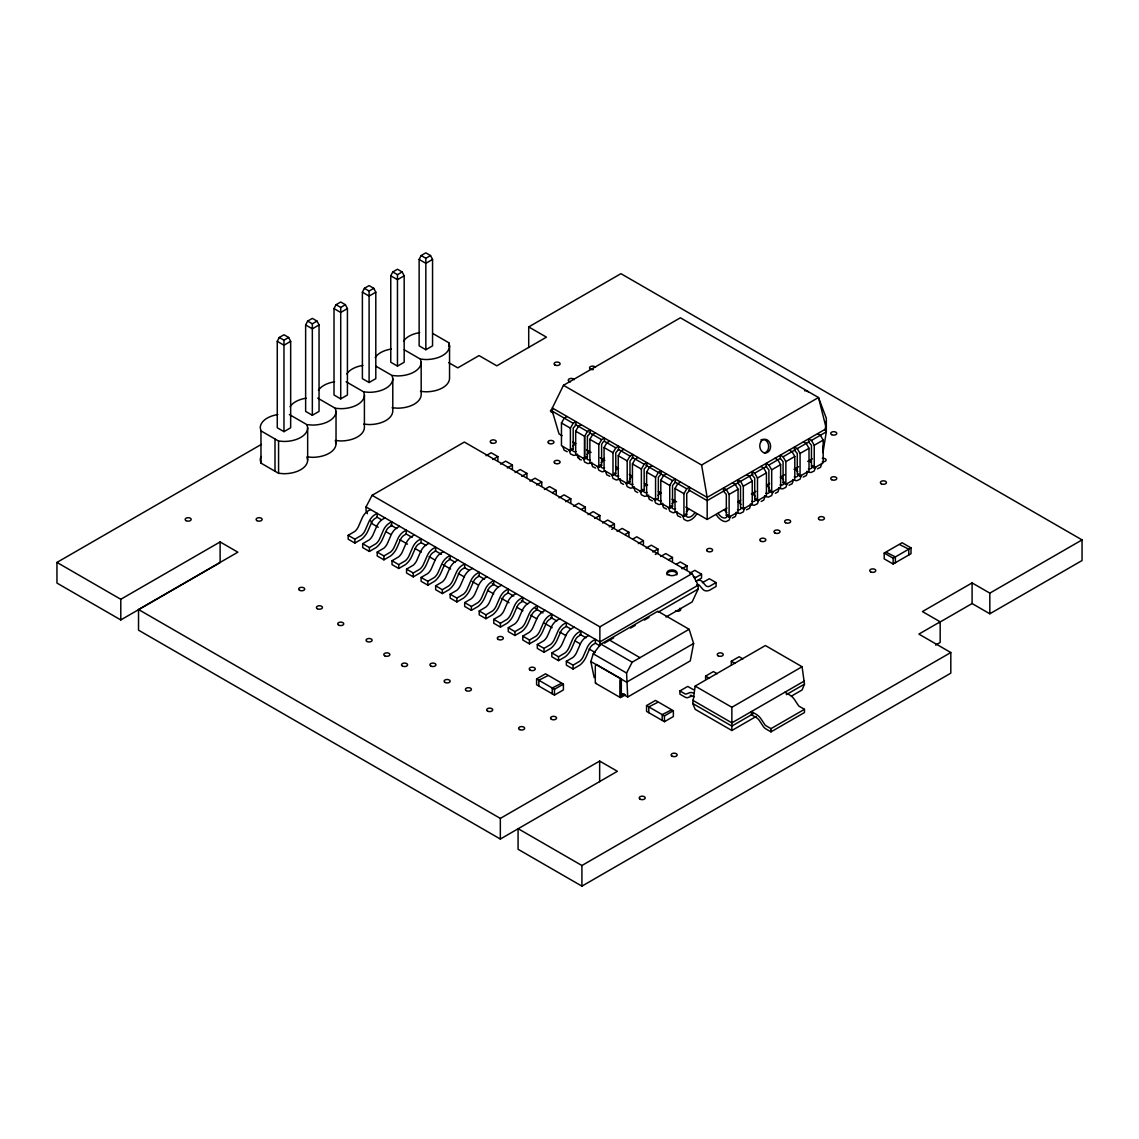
<?xml version="1.0" encoding="UTF-8"?>
<svg xmlns="http://www.w3.org/2000/svg" width="1139" height="1139" viewBox="0 0 1139 1139"><rect width="100%" height="100%" fill="white"/><g stroke="black" fill="none" stroke-linecap="round" stroke-linejoin="round"><path stroke-width="1.5" d="M825.12 430.328L826.316 421.53M562.068 435.682L559.021 433.916L552.315 411.222L552.315 407.99L563.478 385.295L680.382 317.795L818.5 397.525L826.316 418.298L826.316 431.838L822.956 452.61L822.956 446.161M756.282 716.403L731.864 730.498L695.16 709.312L692.768 703.503L695.16 686.091L765.38 645.542L802.084 666.742L804.476 684.155L802.084 689.963L791.391 696.128M594.188 677.662L590.828 661.545L593.262 653.8L600.879 644.119L657.858 611.23L689.138 629.283L693.608 643.478L690.262 660.891L627.703 697.011L621.609 693.494M730.455 516.337L729.088 520.124L725.999 521.605A12.088 6.976 60 0 1 717.883 516.921L716.16 514.515M736.719 512.721L735.353 516.508L732.263 518.003M744.65 508.151L743.283 511.924L740.193 513.418A12.088 6.976 60 0 1 736.136 512.265M750.9 504.534L749.533 508.321L746.444 509.802M758.83 499.95L757.463 503.737L754.374 505.232A12.088 6.976 60 0 1 750.316 504.064M765.095 496.348L763.728 500.121L761.151 501.487M773.025 491.763L771.658 495.55L768.569 497.031A12.088 6.976 60 0 1 764.511 495.878M779.275 488.147L777.909 491.934L775.346 493.301M787.22 483.577L785.839 487.35L782.764 488.845A12.088 6.976 60 0 1 778.692 487.677M793.47 479.96L792.103 483.748L789.014 485.228M801.4 475.376L800.034 479.163L796.944 480.658A12.088 6.976 60 0 1 792.886 479.491M807.651 471.774L806.284 475.547L803.194 477.042M815.595 467.189L814.214 470.977L811.139 472.457A12.088 6.976 60 0 1 807.067 471.304M821.845 463.573L820.479 467.36L817.389 468.855M367.384 513.675L366.046 510.813L366.046 506.94L372.097 495.323L464.356 442.06L692.128 573.572L698.179 585.175L698.179 589.048L692.128 601.947L665.988 617.039M627.703 697.011L626.578 673.035L632.159 662.186L689.138 629.283M277.261 341.344L279.269 337.471L283.967 334.766L288.651 337.471L290.659 341.344L290.659 427.78L283.967 431.653L277.261 427.78L277.261 341.344L283.967 345.217L290.659 341.344M305.636 324.957L307.644 321.098L312.342 318.379L317.026 321.098L319.048 324.957L319.048 411.393L312.342 415.265L305.636 411.393L305.636 324.957L312.342 328.829L319.048 324.957M334.012 308.584L336.019 304.711L340.718 302.006L345.402 304.711L347.423 308.584L347.423 395.005L340.718 398.878L334.012 395.005L334.012 308.584L340.718 312.456L347.423 308.584M362.387 292.196L364.395 288.324L369.093 285.618L373.777 288.324L375.799 292.196L375.799 378.632L369.093 382.505L362.387 378.632L362.387 292.196L369.093 296.069L375.799 292.196M390.762 275.809L392.77 271.95L397.468 269.231L402.167 271.95L404.174 275.809L404.174 362.245L397.468 366.117L390.762 362.245L390.762 275.809L397.468 279.681L404.174 275.809M419.138 259.436L421.145 255.563L425.844 252.858L430.542 255.563L432.549 259.436L432.549 345.857L425.844 349.73L419.138 345.857L419.138 259.436L425.844 263.308L432.549 259.436M570.397 450.859L570.397 428.15L573.188 423.309L575.978 421.701L575.978 424.918L573.188 428.15L573.188 449.236L570.397 450.859L561.456 445.691L561.456 422.982L564.246 418.155L567.051 416.532M587.411 457.408L584.592 459.045L575.651 453.892L575.679 431.154L578.47 426.328M587.382 436.337L590.201 433.091L590.201 429.873L587.382 431.496M609.65 441.092L606.845 442.701L604.054 447.542L604.054 470.25L612.996 475.404L615.786 473.796L615.786 452.71L618.577 449.478L618.577 446.26L615.786 447.869L604.439 441.32L603.001 442.089L601.606 444.509L601.606 465.609L598.801 467.218L589.874 462.064L589.874 439.355L592.664 434.514L595.455 432.905M598.801 467.218L598.801 444.509L601.606 439.668L604.396 438.059L604.396 441.291M612.996 475.404L612.996 452.71L615.786 447.869M627.19 483.605L627.19 460.896L629.981 456.056L632.771 454.447L632.771 457.664L629.981 460.896L629.981 481.982L627.19 483.605L618.249 478.437L618.249 455.742L621.04 450.902L623.83 449.279M641.371 491.792L641.371 469.083L644.161 464.256L646.952 462.633L646.952 465.865L644.161 469.083L644.161 490.183L641.371 491.792L632.43 486.638L632.43 463.929L635.235 459.088L638.025 457.479M655.566 499.978L655.566 477.284L658.356 472.443L661.147 470.834L661.147 474.052L658.356 477.284L658.356 498.369L655.566 499.978L646.625 494.824L646.625 472.116L649.415 467.275L652.206 465.666M669.746 508.179L669.746 485.47L672.537 480.63L675.342 479.021L675.342 482.238L672.537 485.47L672.537 506.556L669.746 508.179L660.805 503.011L660.805 480.316L663.61 475.476L666.4 473.867M683.941 516.366L683.941 493.657L686.732 488.83L689.522 487.207L689.522 490.439L686.732 493.657L686.732 514.757L683.941 516.366L675 511.212L675 488.503L677.79 483.662L680.581 482.053M696.897 513.76L695.174 516.166A12.088 6.976 -60 0 1 687.059 520.865L683.97 519.37L682.603 515.597M279.269 337.471L283.967 340.191L288.651 337.471M307.644 321.098L312.342 323.803L317.026 321.098M336.019 304.711L340.718 307.416L345.402 304.711M364.395 288.324L369.093 291.043L373.777 288.324M392.77 271.95L397.468 274.656L402.167 271.95M421.145 255.563L425.844 258.268L430.542 255.563M138.531 609.522L500.334 818.4L599.655 761.066L617.381 771.302L500.334 839.044L138.531 630.166L138.531 609.522L237.852 552.187L220.112 541.936L220.112 562.581L120.791 619.929L56.95 583.068L56.95 562.424L261.372 444.395M528.71 347.552L528.71 326.921L620.926 273.673L1082.05 539.9L1082.05 560.53L989.819 613.779L972.094 603.542L938.992 622.649M56.95 562.424L120.791 599.285L220.112 541.936M370.517 509.517L367.655 511.197A10.65 6.151 -60 0 0 362.373 517.519L358.358 526.731A8.955 5.168 -60 0 1 354.77 531.457L348.164 535.316L348.164 539.188L354.87 543.061L361.576 539.188A13.696 7.902 -60 0 0 368.096 530.575L371.513 522.701A5.894 3.403 -60 0 1 374.973 518.544L377.208 517.263L377.208 513.39L374.361 515.056A10.65 6.151 -60 0 0 369.079 521.377L365.049 530.589A8.955 5.168 -60 0 1 361.462 535.33L354.87 539.188L348.164 535.316M486.068 455.7L491.165 452.752L497.871 456.625L497.871 460.498M385.039 517.903L382.177 519.569A10.65 6.151 -60 0 0 376.895 525.891L372.88 535.116A8.955 5.168 -60 0 1 369.292 539.843L362.686 543.702L362.686 547.574L369.392 551.447L376.098 547.574A13.696 7.902 -60 0 0 382.619 538.961L386.036 531.087A5.894 3.403 -60 0 1 389.495 526.93L391.731 525.649L391.731 521.776L388.883 523.442A10.65 6.151 -60 0 0 383.601 529.763L379.586 538.975A8.955 5.168 -60 0 1 375.998 543.716L369.392 547.574L362.686 543.702M492.76 459.572L497.871 456.625M500.591 464.086L505.688 461.138L512.393 465.011L512.393 468.884M399.561 526.289L396.699 527.955A10.65 6.151 -60 0 0 391.417 534.276L387.402 543.488A8.955 5.168 -60 0 1 383.815 548.229L377.208 552.088L377.208 555.96L383.914 559.833L390.62 555.96A13.696 7.902 -60 0 0 397.141 547.346L400.558 539.473A5.894 3.403 -60 0 1 404.032 535.316L406.253 534.034L406.253 530.162L403.405 531.828A10.65 6.151 -60 0 0 398.123 538.149L394.108 547.361A8.955 5.168 -60 0 1 390.52 552.102L383.914 555.96L377.208 552.088M578.441 426.342L581.274 424.705M507.296 467.958L512.393 465.011M515.113 472.471L520.21 469.524L526.916 473.397L526.916 477.269M414.382 534.946L411.521 536.626A10.65 6.151 -60 0 0 406.239 542.947L402.224 552.159A8.955 5.168 -60 0 1 398.636 556.886L392.03 560.744L392.03 564.617L398.735 568.489L405.441 564.617A13.696 7.902 -60 0 0 411.962 556.003L415.379 548.13A5.894 3.403 -60 0 1 418.853 543.986L421.074 542.691L421.074 538.818L418.227 540.484A10.65 6.151 -60 0 0 412.944 546.805L408.929 556.031A8.955 5.168 -60 0 1 405.342 560.758L398.735 564.617L392.03 560.744M521.819 476.344L526.916 473.397M529.934 481.142L535.031 478.195L541.737 482.053L541.737 485.926M428.905 543.331L426.057 545.012A10.65 6.151 -60 0 0 420.761 551.333L416.746 560.545A8.955 5.168 -60 0 1 413.158 565.271L406.552 569.13L406.552 573.002L413.258 576.875L419.964 573.002A13.696 7.902 -60 0 0 426.499 564.389L429.901 556.515A5.894 3.403 -60 0 1 433.375 552.358L435.611 551.077L435.611 547.204L432.749 548.87A10.65 6.151 -60 0 0 427.467 555.191L423.452 564.417A8.955 5.168 -60 0 1 419.864 569.144L413.258 573.002L406.552 569.13M536.64 485L541.737 482.053M544.456 489.514L549.553 486.581L556.259 490.439L556.259 494.312M443.455 551.632L440.608 553.312A10.65 6.151 -60 0 0 435.326 559.633L431.311 568.845A8.955 5.168 -60 0 1 427.723 573.572L421.117 577.445L421.117 581.303L427.823 585.175L434.529 581.303A13.696 7.902 -60 0 0 441.049 572.689L444.452 564.816A5.894 3.403 -60 0 1 447.926 560.673L450.161 559.377L450.161 555.505L447.314 557.185A10.65 6.151 -60 0 0 442.032 563.506L438.002 572.718A8.955 5.168 -60 0 1 434.415 577.445L427.823 581.303L421.117 577.445M552.429 492.66L556.259 490.439M559.021 497.828L564.118 494.881L570.824 498.754L570.824 502.612M457.992 560.018L455.13 561.698A10.65 6.151 -60 0 0 449.848 568.019L445.833 577.231A8.955 5.168 -60 0 1 442.245 581.958L435.639 585.816L435.639 589.689L442.345 593.561L449.051 589.689A13.696 7.902 -60 0 0 455.572 581.075L458.989 573.202A5.894 3.403 -60 0 1 462.448 569.059L464.684 567.763L464.684 563.89L461.836 565.57A10.65 6.151 -60 0 0 456.554 571.892L452.525 581.104A8.955 5.168 -60 0 1 448.937 585.83L442.345 589.689L435.639 585.816M565.713 501.687L570.824 498.754M573.543 506.214L578.64 503.267L585.346 507.126L585.346 510.998M472.514 568.404L469.652 570.084A10.65 6.151 -60 0 0 464.37 576.405L460.355 585.617A8.955 5.168 -60 0 1 456.767 590.344L450.161 594.202L450.161 598.075L456.867 601.947L463.573 598.075A13.696 7.902 -60 0 0 470.094 589.461L473.511 581.588A5.894 3.403 -60 0 1 476.985 577.43L479.206 576.149L479.206 572.276L476.358 573.942A10.65 6.151 -60 0 0 471.076 580.264L467.061 589.489A8.955 5.168 -60 0 1 463.473 594.216L456.867 598.075L450.161 594.202M581.516 509.347L585.346 507.126M588.066 514.6L593.163 511.653L599.869 515.511L599.869 519.384M487.036 576.79L484.189 578.47A10.65 6.151 -60 0 0 478.893 584.791L474.878 594.003A8.955 5.168 -60 0 1 471.29 598.73L464.684 602.588L464.684 606.461L471.389 610.333L478.095 606.461A13.696 7.902 -60 0 0 484.63 597.847L488.033 589.974A5.894 3.403 -60 0 1 491.507 585.816L493.742 584.535L493.742 580.662L490.881 582.328A10.65 6.151 -60 0 0 485.598 588.649L481.583 597.875A8.955 5.168 -60 0 1 477.996 602.602L471.389 606.461L464.684 602.588M594.772 518.459L599.869 515.511M563.478 385.295L701.596 465.025L818.5 397.525L826.316 428.62L707.177 497.401L552.315 407.99M602.588 522.972L607.685 520.039L614.391 523.897L614.391 527.77L611.714 529.322M501.559 585.175L498.711 586.856A10.65 6.151 -60 0 0 493.415 593.177L489.4 602.389A8.955 5.168 -60 0 1 485.812 607.115L479.206 610.974L479.206 614.846L485.912 618.719L492.618 614.846A13.696 7.902 -60 0 0 499.153 606.233L502.555 598.359A5.894 3.403 -60 0 1 506.029 594.202L508.265 592.921L508.265 589.048L505.403 590.714A10.65 6.151 -60 0 0 500.121 597.035L496.106 606.247A8.955 5.168 -60 0 1 492.518 610.988L485.912 614.846L479.206 610.974M609.294 526.844L614.391 523.897M617.11 531.358L622.207 528.411L628.913 532.283L628.913 536.156M516.081 593.561L513.233 595.227A10.65 6.151 -60 0 0 507.937 601.549L503.922 610.775A8.955 5.168 -60 0 1 500.334 615.501L493.742 619.36L493.742 623.232L500.434 627.105L507.14 623.232A13.696 7.902 -60 0 0 513.675 614.619L517.078 606.745A5.894 3.403 -60 0 1 520.551 602.588L522.787 601.307L522.787 597.434L519.925 599.1A10.65 6.151 -60 0 0 514.643 605.421L510.628 614.633A8.955 5.168 -60 0 1 507.04 619.374L500.434 623.232L493.742 619.36M625.083 534.49L628.913 532.283M632.914 539.018L636.729 536.796L643.435 540.669L643.435 544.542M530.603 601.947L527.756 603.613A10.65 6.151 -60 0 0 522.459 609.934L518.444 619.16A8.955 5.168 -60 0 1 514.856 623.887L508.265 627.746L508.265 631.618L514.956 635.491L521.662 631.618A13.696 7.902 -60 0 0 528.197 623.005L531.6 615.131A5.894 3.403 -60 0 1 535.074 610.974L537.309 609.692L537.309 605.82L534.462 607.486A10.65 6.151 -60 0 0 529.165 613.807L525.15 623.019A8.955 5.168 -60 0 1 521.562 627.76L514.956 631.618L508.265 627.746M725.5 490.041L707.177 500.633L688.782 489.998M732.477 482.794L735.267 484.417L738.058 489.243L738.058 511.952L729.117 517.106L726.326 515.497L726.326 494.411L723.536 491.18L723.536 487.962L726.326 489.571L739.254 482.11M746.657 474.607L749.448 476.216L752.238 481.057L752.238 503.765L743.311 508.919L740.521 507.311L740.521 486.211L737.716 482.993L737.716 479.761L740.521 481.384L752.993 474.166M760.852 466.421L763.643 468.029L766.433 472.87L766.433 495.565L757.492 500.733L754.701 499.11L754.701 478.024L751.911 474.806L751.911 471.574L754.701 473.183L766.746 466.235M775.033 458.22L777.823 459.843L780.628 464.669L780.628 487.378L771.687 492.532L768.896 490.923L768.896 469.838L766.091 466.606L766.091 463.388L768.896 464.997L780.486 458.305M789.227 450.033L792.018 451.642L794.808 456.483L794.808 479.192L785.867 484.346L783.077 482.737L783.077 461.637L780.286 458.419L780.286 455.187L783.077 456.81L795.762 449.478M797.272 448.609L806.198 443.455L809.003 448.296L809.003 470.991L800.062 476.159L797.272 474.536L797.272 453.45L794.481 450.218L794.481 447.001L797.272 448.609L800.062 453.45L800.062 476.159M806.455 443.313L809.516 441.548M817.603 433.646L820.393 435.255L823.184 440.095L823.184 462.804L814.243 467.958L811.452 466.349L811.452 445.264L808.662 442.032L808.662 438.814L811.452 440.423L826.316 431.838M638.338 543.616L643.435 540.669M729.117 517.106L729.117 494.411L738.058 489.243M743.311 508.919L743.311 486.211L752.238 481.057M757.492 500.733L757.492 478.024L766.433 472.87M771.687 492.532L771.687 469.838L780.628 464.669M785.867 484.346L785.867 461.637L794.808 456.483M800.062 453.45L809.003 448.296M814.243 467.958L814.243 445.264L823.184 440.095M646.155 548.13L651.252 545.182L657.958 549.055L657.958 552.928L655.281 554.479M545.125 610.333L542.278 611.999A10.65 6.151 -60 0 0 536.996 618.32L532.967 627.532A8.955 5.168 -60 0 1 529.379 632.273L522.787 636.132L522.787 640.004L529.478 643.877L536.184 640.004A13.696 7.902 -60 0 0 542.719 631.39L546.122 623.517A5.894 3.403 -60 0 1 549.596 619.36L551.831 618.078L551.831 614.206L548.984 615.872A10.65 6.151 -60 0 0 543.687 622.193L539.672 631.405A8.955 5.168 -60 0 1 536.085 636.146L529.478 640.004L522.787 636.132M685.792 507.111L707.177 519.455L726.981 508.022M737.645 501.872L740.692 500.106M751.356 493.956L755.926 491.308M766.59 485.157L769.637 483.392M780.3 477.241L784.871 474.607M794.011 469.325L798.581 466.691M807.722 461.409L812.292 458.775M652.861 552.002L657.958 549.055M726.326 515.497L727.664 514.728A8.172 4.713 60 0 1 723.977 517.974A8.172 4.713 60 0 1 718.125 513.362M754.701 499.11L756.04 498.341M768.896 490.923L770.235 490.154A8.172 4.713 60 0 1 765.878 493.258M783.077 482.737L784.415 481.954A8.172 4.713 60 0 1 780.073 485.057M811.452 466.349L812.79 465.58A8.172 4.713 60 0 1 808.448 468.684M660.677 556.515L665.788 553.568L672.48 557.441L672.48 561.313M559.648 618.719L556.8 620.385A10.65 6.151 -60 0 0 551.518 626.706L547.489 635.918A8.955 5.168 -60 0 1 543.901 640.659L537.309 644.517L537.309 648.39L544.015 652.263L550.707 648.39A13.696 7.902 -60 0 0 557.242 639.776L560.644 631.903A5.894 3.403 -60 0 1 564.118 627.746L566.354 626.464L566.354 622.592L563.506 624.257A10.65 6.151 -60 0 0 558.21 630.579L554.195 639.791A8.955 5.168 -60 0 1 550.607 644.532L544.015 648.39L537.309 644.517M668.664 559.648L672.48 557.441M676.481 564.161L680.31 561.954L687.002 565.827L687.002 569.699M574.17 627.105L571.322 628.771A10.65 6.151 -60 0 0 566.04 635.092L562.011 644.304A8.955 5.168 -60 0 1 558.423 649.045L551.831 652.903L551.831 656.776L558.537 660.648L565.229 656.776A13.696 7.902 -60 0 0 571.764 648.162L575.167 640.289A5.894 3.403 -60 0 1 578.64 636.132L580.876 634.836L580.876 630.978L578.028 632.643A10.65 6.151 -60 0 0 572.732 638.965L568.717 648.176A8.955 5.168 -60 0 1 565.129 652.918L558.537 656.776L551.831 652.903M681.905 568.774L687.002 565.827M689.721 573.287L694.833 570.34L701.539 574.213L701.539 578.085L697.509 580.406M372.097 495.323L599.869 626.834L692.128 573.572M588.692 635.491L585.845 637.157A10.65 6.151 -60 0 0 580.563 643.478L576.533 652.69A8.955 5.168 -60 0 1 572.945 657.431L566.354 661.289L566.354 665.162L573.059 669.034L579.765 665.162A13.696 7.902 -60 0 0 586.286 656.548L589.689 648.675A5.894 3.403 -60 0 1 593.163 644.517L595.398 643.222L595.398 639.363L592.551 641.029A10.65 6.151 -60 0 0 587.268 647.351L583.239 656.562A8.955 5.168 -60 0 1 579.651 661.303L573.059 665.162L566.354 661.289M701.539 574.213L694.932 577.971A8.955 5.168 -60 0 1 694.519 578.085M698.179 585.175L599.869 641.94L366.046 506.94M536.597 678.958L545.524 673.804L563.406 684.126L563.406 689.921L554.465 695.089L536.597 684.767L536.597 678.958L554.465 689.28L563.406 684.126M604.482 643.151L613.693 637.826M630.593 628.073L635.192 625.411M644.418 620.086L649.031 617.423M658.242 612.113L698.179 589.048M696.627 584.848A5.894 3.403 -60 0 1 699.417 585.318L702.82 589.262A13.696 7.902 -60 0 0 709.355 590.344L716.061 586.471L716.061 582.599L709.455 586.357A8.955 5.168 -60 0 1 705.867 585.759L701.852 581.189A10.65 6.151 -60 0 0 696.555 580.975L696.014 581.274M693.608 643.478L626.578 682.176L590.828 661.545M621.04 695.701L624.229 693.85M625.468 694.818L620.997 697.395A1.58 0.911 -60 0 1 619.872 696.755L619.872 680.624A1.58 0.911 -60 0 1 620.997 678.702L596.409 664.507A1.58 0.911 -60 0 0 595.298 666.443L595.298 682.56A1.58 0.911 -60 0 0 596.409 683.215M884.206 553.056L902.074 542.734L911.015 547.887L911.015 553.696L893.147 564.019L884.206 558.85L884.206 553.056L893.147 558.21L911.015 547.887M646.553 705.582L655.495 700.414L673.363 710.736L673.363 716.545L664.436 721.699L646.553 711.391L646.553 705.582L664.436 715.904L673.363 710.736M694.377 696.698A7.603 4.385 60 0 0 691.273 696.313L687.899 697.552A6.535 3.773 60 0 1 684.966 697.068L679.912 694.149L679.912 690.932L687.728 686.404L692.896 689.38A2.577 1.495 60 0 0 693.865 689.551L693.978 689.508M705.611 679.314L705.611 676.096L713.427 671.569L717.186 673.747M731.309 664.478L731.309 661.261L739.126 656.733L742.884 658.912M695.16 686.091L731.864 707.276L802.084 666.742M1082.05 539.9L989.819 593.134L972.094 582.897L922.433 611.572L940.173 621.809L940.173 642.453L935.603 645.087M804.476 680.923L731.864 722.852L692.768 700.271M753.05 713.854L731.864 726.084L692.768 703.503M786.323 694.633L804.476 684.155M940.173 621.809L918.888 634.096L950.809 652.533L950.809 673.163L581.915 886.142L518.074 849.281L518.074 828.651L581.915 865.512L950.809 652.533M770.989 728.647L804.461 709.326L804.461 712.544L770.989 731.864L765.935 728.946A6.535 3.773 60 0 1 763.002 726.056L759.628 720.902A7.603 4.385 60 0 0 756.225 717.542L751.441 714.779L751.441 711.548L756.68 714.594A11.547 6.663 60 0 1 761.023 718.894L764.853 724.703A2.577 1.495 60 0 0 765.835 725.657L770.989 728.647L770.989 731.864M404.26 349.787L420.462 359.141L425.844 359.54A23.705 13.682 0 0 0 449.549 345.857L448.837 342.754L432.692 333.442M375.884 366.16L392.087 375.514L397.468 375.927A23.705 13.682 0 0 0 421.174 362.245L420.462 359.141M420.462 391.389L425.844 391.802A23.705 13.682 0 0 0 449.549 378.12L449.549 345.857M346.099 381.736L363.711 391.901L369.093 392.314A23.705 13.682 0 0 0 392.784 378.632L392.087 375.514M392.087 407.776L397.468 408.175A23.705 13.682 0 0 0 421.174 394.493L421.174 362.245M317.724 398.123L335.322 408.289L340.718 408.687A23.705 13.682 0 0 0 364.409 395.005L363.711 391.901M363.711 424.149L369.093 424.562A23.705 13.682 0 0 0 392.784 410.88L392.784 378.632M289.349 414.511L306.946 424.662L312.342 425.075A23.705 13.682 0 0 0 336.033 411.393L335.322 408.289M277.831 414.568A23.705 13.682 0 0 0 260.262 427.78L260.973 430.884L278.571 441.049L283.967 441.462A23.705 13.682 0 0 0 307.658 427.78L306.946 424.662M261.073 456.483A23.705 13.682 0 0 0 260.262 460.028L260.973 463.132L278.571 473.297L283.967 473.71A23.705 13.682 0 0 0 307.658 460.028L307.658 427.78M567.25 451.742L564.175 450.247L562.794 446.474M579.723 459.515L581.474 459.914M595.669 468.101L592.579 466.606L591.212 462.833M609.849 476.287L606.774 474.806L605.393 471.019M623.531 484.36L620.954 482.993L619.588 479.22M637.712 492.546L635.149 491.194L633.782 487.407M652.419 500.875L649.33 499.38L647.963 495.593M666.614 509.062L663.524 507.567L662.158 503.794M680.795 517.248L677.705 515.768L676.338 511.981M803.408 441.847L806.198 443.455M528.71 326.921L546.449 337.158L496.789 365.833L479.049 355.582L457.764 367.869L448.652 362.601M552.315 411.222L573.188 423.309M575.309 424.491L587.411 431.482L584.592 436.337L584.592 459.045L584.62 436.322L575.651 431.183M589.105 432.464L592.18 434.23M592.664 434.514L601.606 439.668M618.249 449.279L629.981 456.056M632.045 457.252L644.161 464.256M645.841 465.225L658.356 472.443M659.638 473.183L672.537 480.63M674.971 482.039L686.732 488.83M561.456 422.982L570.397 428.15M589.874 439.355L598.801 444.509M604.054 447.542L612.996 452.71M618.249 455.742L627.19 460.896M632.43 463.929L641.371 469.083M646.625 472.116L655.566 477.284M660.805 480.316L669.746 485.47M675 488.503L683.941 493.657M572.76 441.861L575.821 443.626M586.514 449.791L591.084 452.439M600.253 457.736L604.837 460.384M615.53 466.549L618.591 468.314M629.269 474.493L632.33 476.244M644.546 483.306L647.607 485.072M658.299 491.236L661.346 493.002M672.038 499.181L676.623 501.829M571.849 448.467L573.188 449.236M601.606 465.609L600.253 464.826A8.172 4.713 -60 0 0 604.61 467.93M615.786 473.796L614.448 473.027A8.172 4.713 -60 0 0 618.804 476.116M628.643 481.213L629.981 481.982M644.161 490.183L642.823 489.4A8.172 4.713 -60 0 0 647.18 492.504M672.537 506.556L671.198 505.787A8.172 4.713 -60 0 0 675.555 508.891M686.732 514.757L685.393 513.974A8.172 4.713 -60 0 0 689.081 517.22A8.172 4.713 -60 0 0 694.918 512.621M716.061 582.599L709.355 578.726L702.749 582.485A8.955 5.168 -60 0 1 702.336 582.599M731.309 661.261L735.068 663.425M784.913 692.227L790.153 695.274A11.547 6.663 60 0 1 794.495 699.56L798.325 705.383A2.577 1.495 60 0 0 799.293 706.337L804.461 709.326M705.611 676.096L709.369 678.26M608.71 639.605L639.99 657.673M600.879 644.119L632.159 662.186M679.912 690.932L685.066 693.893A2.577 1.495 60 0 0 686.048 694.064L689.878 692.669A11.547 6.663 60 0 1 694.221 693.395M376.81 517.021L381.423 519.697M390.649 525.022L396.813 528.567M406.039 533.906L412.19 537.451M421.416 542.776L426.043 545.453M435.269 550.778L441.419 554.323M449.108 558.765L455.258 562.324M464.498 567.649L469.111 570.312M478.337 575.651L484.488 579.196M492.19 583.638L498.341 587.183M507.567 592.522L513.717 596.067M521.42 600.509L527.571 604.069M535.259 608.511L542.947 612.953M550.635 617.381L556.8 620.94M566.026 626.265L570.639 628.927M579.865 634.266L586.03 637.812M595.256 643.136L599.869 645.813L599.869 626.834M378.248 527.257L372.097 523.712L370.744 520.836M385.95 531.699L390.563 534.376M399.803 539.701L407.491 544.143M415.18 548.585L421.345 552.144M429.033 556.587L435.198 560.146M442.886 564.588L450.588 569.03M458.277 573.472L464.441 577.017M472.13 581.46L478.28 585.019M487.52 590.344L493.671 593.903M501.374 598.345L509.062 602.787M516.764 607.229L522.915 610.789M530.617 615.231L536.768 618.776M544.47 623.232L552.159 627.674M559.847 632.117L566.012 635.662M575.238 641.001L579.865 643.663M589.091 648.988L595.256 652.547M593.262 653.8L626.578 673.035M595.626 683.286L620.2 697.481M577.017 454.646L579.765 459.487M695.473 577.644L695.146 577.331A10.65 6.151 -60 0 0 693.324 576.462M811.452 440.423L814.243 445.264M783.077 456.81L785.867 461.637M768.896 464.997L771.687 469.838M754.701 473.183L757.492 478.024M740.521 481.384L743.311 486.211M726.326 489.571L729.117 494.411M577.459 456.767L578.398 458.419M307.658 460.028L306.946 456.924L312.342 457.323A23.705 13.682 0 0 0 336.033 443.641L335.322 440.537L340.718 440.95A23.705 13.682 0 0 0 364.409 427.267L364.409 395.005M668.408 507.396L669.775 511.183L672.864 512.678A12.088 6.976 -60 0 0 676.922 511.511M654.213 499.209L655.594 502.997L658.669 504.477A12.088 6.976 -60 0 0 662.741 503.324M640.033 491.023L641.399 494.796L644.489 496.291A12.088 6.976 -60 0 0 648.547 495.123M625.838 482.822L627.219 486.609L630.294 488.104A12.088 6.976 -60 0 0 634.366 486.937M611.657 474.636L613.024 478.423L616.114 479.903A12.088 6.976 -60 0 0 620.171 478.75M597.462 466.449L598.843 470.222L601.919 471.717A12.088 6.976 -60 0 0 603.884 471.461M583.282 458.248L584.62 462.05L587.738 463.516A12.088 6.976 -60 0 0 591.767 462.377M569.059 450.076L570.425 453.863L573.515 455.358A12.088 6.976 -60 0 0 577.573 454.19M701.596 465.025L707.177 497.401L707.177 519.455M989.819 593.134L989.819 613.779M972.094 582.897L972.094 603.542M908.78 554.992L908.78 549.183L899.838 544.67M895.368 562.723L895.368 556.914L886.441 552.401M893.147 558.21L893.147 564.019M731.864 707.276L731.864 730.498M671.127 710.095L662.2 714.609L662.2 720.418M664.436 715.904L664.436 721.699M657.73 702.35L648.789 706.863L648.789 712.672M621.324 679.841L621.324 695.858M599.655 761.066L599.655 781.71M587.411 436.322L587.382 457.437M581.915 865.512L581.915 886.142M573.059 665.162L573.059 669.034M561.171 683.471L552.23 687.984L552.23 693.793M558.537 656.776L558.537 660.648M554.465 689.28L554.465 695.089M547.759 675.74L538.818 680.254L538.818 686.062M544.015 648.39L544.015 652.263M529.478 640.004L529.478 643.877M514.956 631.618L514.956 635.491M500.434 623.232L500.434 627.105M500.334 818.4L500.334 839.044M485.912 614.846L485.912 618.719M471.389 606.461L471.389 610.333M456.867 598.075L456.867 601.947M448.837 342.754L448.837 346.142M442.345 589.689L442.345 593.561M427.823 581.303L427.823 585.175M425.844 258.268L425.844 349.73M413.258 573.002L413.258 576.875M398.735 564.617L398.735 568.489M397.468 274.656L397.468 366.117M383.914 555.96L383.914 559.833M369.392 547.574L369.392 551.447M369.093 291.043L369.093 382.505M354.87 539.188L354.87 543.061M340.718 307.416L340.718 398.878M336.033 411.393L336.033 443.641M312.342 323.803L312.342 415.265M283.967 340.191L283.967 431.653M278.571 441.049L278.571 473.297M274.997 438.985L274.997 471.233M260.973 430.884L260.973 463.132M120.791 599.285L120.791 619.929M804.59 390.762A3.018 1.737 0 0 1 808.291 392.001M822.33 458.348A3.018 1.737 0 0 1 826.131 460.028A3.018 1.737 0 0 1 822.33 461.708M570.482 381.836A3.018 1.737 0 0 1 569.13 378.931A3.018 1.737 0 0 1 574.184 379.7M552.757 412.56A3.018 1.737 0 0 1 550.521 410.88A3.018 1.737 0 0 1 552.757 409.2M593.334 369.549A3.018 1.737 0 0 1 589.632 368.324A3.018 1.737 0 0 1 591.767 366.188A3.018 1.737 0 0 1 595.469 367.413M679.826 608.283A3.018 1.737 0 0 1 679.826 610.746A3.018 1.737 0 0 1 675.555 610.746M760.838 439.996A6.862 5.41 85.5 0 1 768.369 444.295A6.862 5.41 85.5 0 1 764.297 453.037M783.575 479.861A8.172 4.713 60 0 1 781.14 476.985M741.019 504.435A8.172 4.713 60 0 1 738.57 501.559M741.517 507.88A8.172 4.713 60 0 1 737.503 509.631M755.2 496.248A8.172 4.713 60 0 1 752.765 493.372M755.698 499.694A8.172 4.713 60 0 1 751.697 501.445M797.77 471.674A8.172 4.713 60 0 1 795.335 468.798M798.61 473.767A8.172 4.713 60 0 1 794.253 476.871M769.394 488.047A8.172 4.713 60 0 1 766.946 485.186M810.655 462.163A8.172 4.713 60 0 1 809.516 460.612M726.824 512.635A8.172 4.713 60 0 1 724.39 509.759M604.467 458.134A8.172 4.713 -60 0 1 601.107 462.733M646.098 484.431A8.172 4.713 -60 0 1 644.959 485.997M589.319 451.685A8.172 4.713 -60 0 1 586.884 454.561M590.386 459.757A8.172 4.713 -60 0 1 586.044 456.654M674.487 500.818A8.172 4.713 -60 0 1 672.038 503.694M660.293 492.632A8.172 4.713 -60 0 1 657.858 495.493M661.36 500.704A8.172 4.713 -60 0 1 657.36 498.953M631.917 476.244A8.172 4.713 -60 0 1 629.483 479.12M632.985 484.317A8.172 4.713 -60 0 1 628.984 482.566M617.722 468.058A8.172 4.713 -60 0 1 616.583 469.61M575.124 443.498A8.172 4.713 -60 0 1 572.689 446.374M576.206 451.571A8.172 4.713 -60 0 1 572.191 449.82M688.668 509.005A8.172 4.713 -60 0 1 686.233 511.881M667.141 574.91A4.997 2.876 0 0 1 671.967 571.28A4.997 2.876 0 0 1 676.794 574.91M403.576 341.187A23.705 13.682 0 0 1 419.707 332.645M375.201 357.575A23.705 13.682 0 0 1 391.332 349.032M290.061 406.723A23.705 13.682 0 0 1 306.206 398.18M346.826 373.948A23.705 13.682 0 0 1 362.957 365.405M318.45 390.335A23.705 13.682 0 0 1 334.581 381.793M691.601 695.36A6.535 3.773 60 0 1 690.177 695.345M831.612 434.628A3.018 1.737 0 0 0 836.667 433.859A3.018 1.737 0 0 0 832.965 431.724A3.018 1.737 0 0 0 831.612 434.628M384.697 655.808A3.018 1.737 0 0 0 389.752 655.025A3.018 1.737 0 0 0 386.05 652.889A3.018 1.737 0 0 0 384.697 655.808M366.957 641.471A3.018 1.737 0 0 0 372.012 640.688A3.018 1.737 0 0 0 368.31 638.552A3.018 1.737 0 0 0 366.957 641.471M870.637 571.849A3.018 1.737 0 0 0 875.692 571.066A3.018 1.737 0 0 0 871.99 568.931A3.018 1.737 0 0 0 870.637 571.849M785.511 522.701A3.018 1.737 0 0 0 790.566 521.918A3.018 1.737 0 0 0 786.864 519.783A3.018 1.737 0 0 0 785.511 522.701M707.476 551.361A3.018 1.737 0 0 0 712.53 550.593A3.018 1.737 0 0 0 708.828 548.457A3.018 1.737 0 0 0 707.476 551.361M819.283 519.583A3.018 1.737 0 0 0 824.337 518.8A3.018 1.737 0 0 0 820.635 516.665A3.018 1.737 0 0 0 819.283 519.583M299.557 590.273A3.018 1.737 0 0 0 304.611 589.504A3.018 1.737 0 0 0 300.91 587.368A3.018 1.737 0 0 0 299.557 590.273M317.297 608.71A3.018 1.737 0 0 0 322.351 607.927A3.018 1.737 0 0 0 318.649 605.806A3.018 1.737 0 0 0 317.297 608.71M338.582 625.083A3.018 1.737 0 0 0 343.636 624.314A3.018 1.737 0 0 0 339.935 622.179A3.018 1.737 0 0 0 338.582 625.083M554.964 365.007A3.018 1.737 0 0 0 560.004 364.238A3.018 1.737 0 0 0 556.316 362.102A3.018 1.737 0 0 0 554.964 365.007M881.287 483.79A3.018 1.737 0 0 0 886.341 483.007A3.018 1.737 0 0 0 882.64 480.872A3.018 1.737 0 0 0 881.287 483.79M718.125 655.808A3.018 1.737 0 0 0 723.165 655.025A3.018 1.737 0 0 0 719.478 652.903A3.018 1.737 0 0 0 718.125 655.808M257.001 520.651A3.018 1.737 0 0 0 262.055 519.868A3.018 1.737 0 0 0 258.354 517.732A3.018 1.737 0 0 0 257.001 520.651M554.964 463.317A3.018 1.737 0 0 0 560.004 462.534A3.018 1.737 0 0 0 556.316 460.398A3.018 1.737 0 0 0 554.964 463.317M548.813 443.384A3.018 1.737 0 0 0 553.867 442.601A3.018 1.737 0 0 0 550.165 440.466A3.018 1.737 0 0 0 548.813 443.384M491.108 442.829A3.018 1.737 0 0 0 496.163 442.046A3.018 1.737 0 0 0 492.461 439.925A3.018 1.737 0 0 0 491.108 442.829M760.681 541.125A3.018 1.737 0 0 0 765.735 540.356A3.018 1.737 0 0 0 762.034 538.22A3.018 1.737 0 0 0 760.681 541.125M774.876 532.938A3.018 1.737 0 0 0 779.93 532.155A3.018 1.737 0 0 0 776.229 530.019A3.018 1.737 0 0 0 774.876 532.938M186.056 520.651A3.018 1.737 0 0 0 191.096 519.868A3.018 1.737 0 0 0 187.408 517.732A3.018 1.737 0 0 0 186.056 520.651M551.418 719.293A3.018 1.737 0 0 0 556.458 718.51A3.018 1.737 0 0 0 552.771 716.374A3.018 1.737 0 0 0 551.418 719.293M530.119 670.145A3.018 1.737 0 0 0 535.173 669.362A3.018 1.737 0 0 0 531.472 667.226A3.018 1.737 0 0 0 530.119 670.145M430.798 666.044A3.018 1.737 0 0 0 435.838 665.261A3.018 1.737 0 0 0 432.151 663.126A3.018 1.737 0 0 0 430.798 666.044M444.993 682.432A3.018 1.737 0 0 0 450.047 681.663A3.018 1.737 0 0 0 446.346 679.527A3.018 1.737 0 0 0 444.993 682.432M466.278 690.618A3.018 1.737 0 0 0 471.318 689.835A3.018 1.737 0 0 0 467.631 687.714A3.018 1.737 0 0 0 466.278 690.618M487.563 711.106A3.018 1.737 0 0 0 492.603 710.323A3.018 1.737 0 0 0 488.916 708.187A3.018 1.737 0 0 0 487.563 711.106M519.484 729.529A3.018 1.737 0 0 0 524.538 728.761A3.018 1.737 0 0 0 520.836 726.625A3.018 1.737 0 0 0 519.484 729.529M402.423 666.044A3.018 1.737 0 0 0 407.477 665.261A3.018 1.737 0 0 0 403.776 663.126A3.018 1.737 0 0 0 402.423 666.044M831.627 479.69A3.018 1.737 0 0 0 836.681 478.907A3.018 1.737 0 0 0 832.979 476.771A3.018 1.737 0 0 0 831.627 479.69M672.01 756.154A3.018 1.737 0 0 0 677.064 755.371A3.018 1.737 0 0 0 673.363 753.235A3.018 1.737 0 0 0 672.01 756.154M498.199 639.42A3.018 1.737 0 0 0 503.253 638.637A3.018 1.737 0 0 0 499.551 636.502A3.018 1.737 0 0 0 498.199 639.42M640.09 799.165A3.018 1.737 0 0 0 645.13 798.382A3.018 1.737 0 0 0 641.442 796.246A3.018 1.737 0 0 0 640.09 799.165M760.681 442.089A6.862 5.41 85.5 0 0 764.824 452.938A6.862 5.41 85.5 0 0 770.035 443.313A6.862 5.41 85.5 0 0 760.681 442.089M669.476 575.295A4.997 2.876 0 0 0 676.965 572.803A4.997 2.876 0 0 0 669.476 570.297A4.997 2.876 0 0 0 669.476 575.295"/></g></svg>
